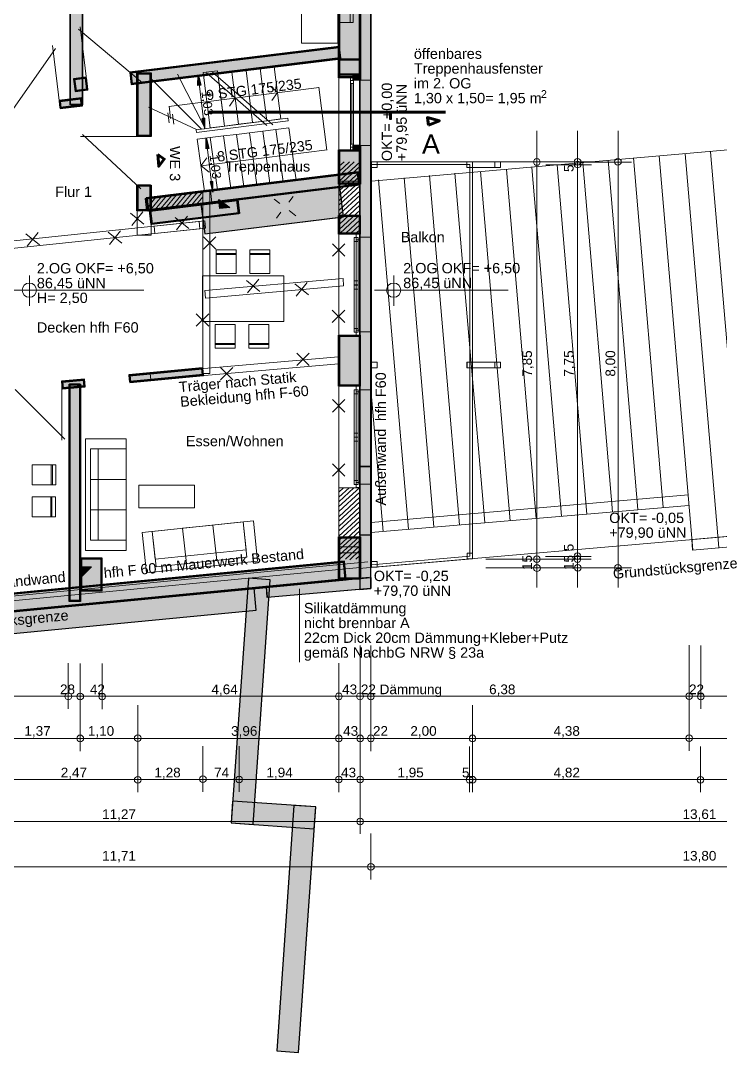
# Model space of a CAD drawing. Header units: millimetres. Extents: x 929 to 41671, y -1551 to 29737.
# Drawn here: x 9437 to 23215, y -1551 to 18776 of the extents above; entities that cross this region are included whole.
import ezdxf

# ---------------------------------------------------------------- set-up
doc = ezdxf.new("R2010")
doc.units = ezdxf.units.MM
doc.header["$LTSCALE"] = 50
doc.linetypes.add('PDF_564-4_176-4_70-6_176-4', pattern=[987.8, 564.4, -176.4, 70.6, -176.4])
for name, color, linetype in [('00_Wand_Bestand', 7, 'Continuous'), ('01_Daemmung_neu', 9, 'Continuous'), ('02_Grundstuecksgrenze', 8, 'Continuous'), ('03_Sanitaer', 5, 'Continuous'), ('05_Linien_stark', 7, 'Continuous'), ('06_Linien_fein', 3, 'Continuous'), ('07_Bemassung', 6, 'Continuous'), ('08_Schnittlinie', 1, 'Continuous'), ('10_Text', 7, 'Continuous')]:
    doc.layers.add(name, color=color, linetype=linetype)
doc.styles.add('PLAN', font='arial.ttf')

msp = doc.modelspace()

# ---------------------------------------------------------------- hatches: boundary and pattern name
at = {"layer": '00_Wand_Bestand'}
for points in [[(15698, 21438), (16128, 21438), (16128, 17701), (15698, 17701)], [(10413, 20540), (10655, 20540), (10655, 17116), (10413, 17116)], [(11586, 17761), (11616, 17516), (15742, 18023), (15712, 18268)], [(15698, 18023), (16128, 18023), (16128, 17651), (15698, 17651)], [(11726, 17745), (12006, 17745), (12006, 16491), (11726, 16491)], [(12932, 17705), (12986, 17505), (12929, 17498)], [(15985, 17703), (16128, 17703), (16128, 17602), (15985, 17602)], [(10481, 17630), (10511, 17380), (10761, 17411), (10730, 17660)], [(10195, 17202), (10214, 17044), (10653, 17098), (10634, 17256)], [(16709, 16995), (16730, 16995), (16730, 16830), (16709, 16830)], [(13062, 16644), (13065, 16851), (13008, 16844)], [(13091, 16458), (13144, 16258), (13087, 16251)], [(15986, 16319), (16129, 16319), (16129, 16219), (15986, 16219)], [(15697, 16230), (16127, 16230), (16127, 15557), (15697, 15557)], [(11907, 15283), (11939, 15027), (16117, 15540), (16086, 15796)], [(11728, 15537), (12008, 15537), (12008, 15030), (11728, 15030)], [(13220, 15397), (13224, 15604), (13167, 15597)], [(13712, 15250), (13746, 14975), (12010, 14762), (11976, 15037)], [(13360, 15074), (13338, 15251), (13553, 15097)], [(15697, 14939), (16126, 14939), (16126, 14571), (15697, 14571)], [(15697, 12576), (16126, 12576), (16126, 11576), (15697, 11576)], [(13035, 11787), (13021, 11937), (11569, 11798), (11584, 11647)], [(10708, 11562), (10693, 11713), (10243, 11670), (10258, 11519)], [(10391, 11616), (10618, 11616), (10618, 7332), (10391, 7332)], [(15698, 8604), (16128, 8604), (16128, 7771), (15698, 7771)], [(10616, 8189), (11037, 8189), (11037, 7535), (10616, 7535)], [(5076, 7091), (5111, 6727), (15848, 7760), (15813, 8125)], [(10638, 8013), (10832, 8013), (10638, 7818)]]:
    msp.add_hatch(color=7, dxfattribs=at).paths.add_polyline_path(points)
at = {"layer": '01_Daemmung_neu'}
for points in [[(16115, 21519), (16331, 21519), (16331, 8636), (16115, 8636)], [(16118, 9991), (16118, 7571), (16331, 7587), (16331, 9991)], [(14276, 7623), (16333, 7803), (16334, 7589), (14294, 7411)]]:
    msp.add_hatch(color=7, dxfattribs=at).paths.add_polyline_path(points)
at = {"layer": '02_Grundstuecksgrenze'}
for points in [[(13922, 7790), (13585, 2970), (14014, 2940), (14351, 7760)], [(14033, 7592), (4944, 6716), (4985, 6289), (14074, 7164)], [(15248, 3284), (13612, 3398), (13583, 2969), (15218, 2855)], [(14818, 3314), (14480, -1521), (14909, -1551), (15247, 3284)]]:
    msp.add_hatch(color=7, dxfattribs=at).paths.add_polyline_path(points)
at = {"layer": '03_Sanitaer', "transparency": 33554559}
msp.add_hatch(color=7, dxfattribs=at).paths.add_polyline_path([(15722, 15502), (12988, 15166), (13061, 14573), (15795, 14909)])

# ---------------------------------------------------------------- linework, layer by layer
at = {"layer": '00_Wand_Bestand'}
for points in [[(15698, 21438), (16128, 21438), (16128, 17701), (15698, 17701)], [(10413, 20540), (10655, 20540), (10655, 17116), (10413, 17116)], [(11586, 17761), (11616, 17516), (15742, 18023), (15712, 18268)], [(15698, 18023), (16128, 18023), (16128, 17651), (15698, 17651)], [(11726, 17745), (12006, 17745), (12006, 16491), (11726, 16491)], [(12932, 17705), (12986, 17505), (12929, 17498)], [(15985, 17703), (16128, 17703), (16128, 17602), (15985, 17602)], [(10481, 17630), (10511, 17380), (10761, 17411), (10730, 17660)], [(10195, 17202), (10214, 17044), (10653, 17098), (10634, 17256)], [(16709, 16995), (16730, 16995), (16730, 16830), (16709, 16830)], [(13062, 16644), (13065, 16851), (13008, 16844)], [(13091, 16458), (13144, 16258), (13087, 16251)], [(15986, 16319), (16129, 16319), (16129, 16219), (15986, 16219)], [(15697, 16230), (16127, 16230), (16127, 15557), (15697, 15557)], [(11907, 15283), (11939, 15027), (16117, 15540), (16086, 15796)], [(11728, 15537), (12008, 15537), (12008, 15030), (11728, 15030)], [(13220, 15397), (13224, 15604), (13167, 15597)], [(13712, 15250), (13746, 14975), (12010, 14762), (11976, 15037)], [(13360, 15074), (13338, 15251), (13553, 15097)], [(15697, 14939), (16126, 14939), (16126, 14571), (15697, 14571)], [(15697, 12576), (16126, 12576), (16126, 11576), (15697, 11576)], [(13035, 11787), (13021, 11937), (11569, 11798), (11584, 11647)], [(10708, 11562), (10693, 11713), (10243, 11670), (10258, 11519)], [(10391, 11616), (10618, 11616), (10618, 7332), (10391, 7332)], [(15698, 8604), (16128, 8604), (16128, 7771), (15698, 7771)], [(10616, 8189), (11037, 8189), (11037, 7535), (10616, 7535)], [(5076, 7091), (5111, 6727), (15848, 7760), (15813, 8125)], [(10638, 8013), (10832, 8013), (10638, 7818)]]:
    msp.add_lwpolyline(points, close=True, dxfattribs=at)
at = {"layer": '01_Daemmung_neu'}
for points in [[(16115, 21519), (16331, 21519), (16331, 8636), (16115, 8636)], [(16118, 9991), (16118, 7571), (16331, 7587), (16331, 9991)], [(14276, 7623), (16333, 7803), (16334, 7589), (14294, 7411)]]:
    msp.add_lwpolyline(points, close=True, dxfattribs=at)
at = {"layer": '02_Grundstuecksgrenze'}
for points in [[(13922, 7790), (13585, 2970), (14014, 2940), (14351, 7760)], [(14033, 7592), (4944, 6716), (4985, 6289), (14074, 7164)], [(15248, 3284), (13612, 3398), (13583, 2969), (15218, 2855)], [(14818, 3314), (14480, -1521), (14909, -1551), (15247, 3284)]]:
    msp.add_lwpolyline(points, close=True, dxfattribs=at)
at = {"layer": '03_Sanitaer'}
msp.add_lwpolyline([(15722, 15502), (12988, 15166), (13061, 14573), (15795, 14909)], close=True, dxfattribs=at)
at = {"layer": '05_Linien_stark', "lineweight": 15}
for p, q in [((12951, 17538), (13039, 16825)), ((13110, 16291), (13197, 15578)), ((9610, 13757), (9610, 13157)), ((16784, 13757), (16784, 13157)), ((9229, 13467), (11861, 13467)), ((16403, 13467), (19036, 13467)), ((16095, 7979), (35873, 9710)), ((19850, 8166), (18596, 8166)), ((20674, 8221), (19774, 8221)), ((20673, 8165), (19774, 8165)), ((4324, 6961), (16272, 8111)), ((5643, 6994), (16118, 8002)), ((19853, 7992), (18599, 7992)), ((20679, 7992), (19780, 7992)), ((21468, 7992), (20569, 7992)), ((3396, 6566), (16303, 7809)), ((14927, 6139), (14927, 7579)), ((16120, 5214), (16120, 6468)), ((22600, 5218), (22600, 6472)), ((22831, 5214), (22831, 6468)), ((10375, 5217), (10375, 6117)), ((10610, 5209), (10610, 6108)), ((11040, 5210), (11040, 6109)), ((15704, 5218), (15704, 6117)), ((15704, 5218), (15704, 6117)), ((11743, 4393), (11743, 5292)), ((11743, 4393), (11743, 5292)), ((16120, 4387), (16120, 5286)), ((18336, 4390), (18336, 5289)), ((18336, 4390), (18336, 5289)), ((18336, 4390), (18336, 5289)), ((18336, 4390), (18336, 5289)), ((22601, 4392), (22601, 5292)), ((10610, 4384), (10610, 5284)), ((15703, 4385), (15703, 5285)), ((11742, 3574), (11742, 4474)), ((11742, 3574), (11742, 4474)), ((13026, 3580), (13026, 4480)), ((13739, 3581), (13739, 4480)), ((15703, 3574), (15703, 4473)), ((16120, 3575), (16120, 4474)), ((18278, 3576), (18278, 4475)), ((18278, 3576), (18278, 4475)), ((18278, 3576), (18278, 4475)), ((18278, 3576), (18278, 4475)), ((18336, 3576), (18336, 4475)), ((18336, 3576), (18336, 4475)), ((18336, 3576), (18336, 4475)), ((18336, 3576), (18336, 4475)), ((22825, 3574), (22825, 4473)), ((16121, 2754), (16121, 3653)), ((16121, 2754), (16121, 3653)), ((16121, 2754), (16121, 3653)), ((16121, 2754), (16121, 3653)), ((16335, 1858), (16335, 2758)), ((16335, 1858), (16335, 2758)), ((16335, 1858), (16335, 2758)), ((16335, 1858), (16335, 2758))]:
    msp.add_line(p, q, dxfattribs=at)
at = {"layer": '05_Linien_stark', "lineweight": 18}
for p, q in [((14429, 15259), (14541, 15172)), ((14804, 15308), (14716, 15196)), ((14561, 14999), (14474, 14887)), ((14726, 15032), (14854, 14931))]:
    msp.add_line(p, q, dxfattribs=at)
at = {"layer": '05_Linien_stark', "lineweight": 50}
for points in [[(15710, 21427), (16117, 21427), (16117, 17712), (15710, 17712)], [(11598, 17751), (11626, 17529), (15730, 18033), (15702, 18255)], [(15709, 18012), (16116, 18012), (16116, 17662), (15709, 17662)], [(11738, 17734), (11995, 17734), (11995, 16503), (11738, 16503)], [(10494, 17620), (10521, 17393), (10748, 17421), (10720, 17647)], [(10208, 17192), (10224, 17057), (10640, 17108), (10624, 17243)], [(15709, 16218), (16116, 16218), (16116, 15568), (15709, 15568)], [(11920, 15273), (11949, 15040), (16105, 15550), (16076, 15784)], [(11740, 15525), (11997, 15525), (11997, 15041), (11740, 15041)], [(13702, 15238), (13733, 14985), (12020, 14774), (11989, 15027)], [(15709, 14927), (16114, 14927), (16114, 14582), (15709, 14582)], [(15709, 12565), (16115, 12565), (16115, 11587), (15709, 11587)], [(13023, 11797), (13011, 11925), (11582, 11787), (11594, 11659)], [(10695, 11573), (10683, 11701), (10255, 11659), (10268, 11532)], [(10402, 11605), (10607, 11605), (10607, 7344), (10402, 7344)], [(15709, 8592), (16116, 8592), (16116, 7782), (15709, 7782)], [(10628, 8177), (11026, 8177), (11026, 7546), (10628, 7546)], [(5088, 7081), (5121, 6739), (15836, 7771), (15803, 8112)]]:
    msp.add_lwpolyline(points, close=True, dxfattribs=at)
at = {"layer": '05_Linien_stark', "lineweight": 18}
for points in [[(16120, 21514), (16327, 21514), (16327, 8641), (16120, 8641)], [(16124, 17605), (16330, 17605), (16330, 16315), (16124, 16315)], [(15702, 16226), (16123, 16226), (16123, 14580), (15702, 14580)], [(15718, 15497), (12993, 15162), (13065, 14578), (15790, 14912)], [(16121, 14508), (16326, 14508), (16326, 12647), (16121, 12647)], [(16121, 11503), (16325, 11503), (16325, 9642), (16121, 9642)], [(16122, 9986), (16122, 7575), (16327, 7592), (16327, 9986)], [(15702, 9573), (16123, 9573), (16123, 8289), (15702, 8289)], [(30211, 9004), (22670, 8345), (22652, 8553), (30193, 9213)], [(14281, 7619), (16328, 7799), (16329, 7593), (14298, 7416)]]:
    msp.add_lwpolyline(points, close=True, dxfattribs=at)
at = {"layer": '05_Linien_stark', "lineweight": 30}
msp.add_lwpolyline([(10420, 20533), (10648, 20533), (10648, 17123), (10420, 17123)], close=True, dxfattribs=at)
at = {"layer": '05_Linien_stark', "lineweight": 20}
for points in [[(15704, 20179), (15988, 20179), (15988, 18740), (15704, 18740)], [(15929, 20178), (15988, 20178), (15988, 18741), (15929, 18741)], [(15703, 17657), (16123, 17657), (16123, 16225), (15703, 16225)], [(15931, 17656), (15990, 17656), (15990, 16225), (15931, 16225)], [(15931, 17593), (15990, 17593), (15990, 16285), (15931, 16285)], [(15931, 17536), (15990, 17536), (15990, 16341), (15931, 16341)], [(16345, 15991), (16345, 8001), (18335, 8173), (18335, 15991)], [(16345, 15942), (16345, 8053), (18285, 8223), (18285, 15942)], [(18225, 15991), (18884, 15991), (18884, 15882), (18225, 15882)], [(13176, 15432), (11886, 15274), (11916, 15033), (13205, 15191)], [(16006, 14500), (16081, 14500), (16081, 13570), (16006, 13570)], [(16046, 14570), (16121, 14570), (16121, 12677), (16046, 12677)], [(16046, 14460), (16121, 14460), (16121, 12580), (16046, 12580)], [(16007, 14423), (16082, 14423), (16082, 13650), (16007, 13650)], [(16006, 13567), (16081, 13567), (16081, 12636), (16006, 12636)], [(16007, 13488), (16082, 13488), (16082, 12713), (16007, 12713)], [(18225, 12047), (18886, 12047), (18886, 11938), (18225, 11938)], [(16006, 11502), (16081, 11502), (16081, 10571), (16006, 10571)], [(16006, 11424), (16081, 11424), (16081, 10651), (16006, 10651)], [(16045, 11571), (16120, 11571), (16120, 9678), (16045, 9678)], [(16045, 11461), (16120, 11461), (16120, 9581), (16045, 9581)], [(16006, 10568), (16081, 10568), (16081, 9637), (16006, 9637)], [(16006, 10489), (16081, 10489), (16081, 9715), (16006, 9715)]]:
    msp.add_lwpolyline(points, close=True, dxfattribs=at)
at = {"layer": '05_Linien_stark', "lineweight": 211}
for points in [[(17468, 16717), (17448, 16867), (17683, 16802)], [(12139, 16139), (12264, 16048), (12156, 15906)]]:
    msp.add_lwpolyline(points, close=True, dxfattribs=at)
at = {"layer": '05_Linien_stark', "lineweight": 15}
for points in [[(11732, 15533), (12005, 15533), (12005, 14549), (11732, 14549)], [(15700, 15610), (16120, 15610), (16120, 8412), (15700, 8412)], [(13026, 15413), (13165, 15413), (13165, 11825), (13026, 11825)], [(9131, 14272), (9115, 14416), (13063, 14831), (13078, 14687)], [(12952, 14819), (12968, 14675), (12081, 14582), (12066, 14726)], [(13061, 13457), (13074, 13311), (15797, 13550), (15785, 13695)], [(11990, 11830), (15697, 12155), (15697, 12015), (12002, 11692)], [(11763, 9622), (12862, 9622), (12862, 9177), (11763, 9177)]]:
    msp.add_lwpolyline(points, close=True, dxfattribs=at)
at = {"layer": '05_Linien_stark', "lineweight": 18}
for centre in [(9608, 13465), (16782, 13465)]:
    msp.add_circle(centre, 140, dxfattribs=at)
at = {"layer": '06_Linien_fein', "lineweight": 9}
for p, q in [((10576, 18606), (11835, 17551)), ((10608, 18651), (10761, 17407)), ((9285, 17025), (10126, 18226)), ((10065, 18288), (10218, 17044)), ((12523, 17721), (13069, 16651)), ((13097, 17748), (14288, 16710)), ((13214, 17762), (14404, 16724)), ((12020, 17614), (12993, 16641)), ((14499, 17361), (14350, 17486)), ((15960, 17534), (15960, 16345)), ((12355, 17086), (15314, 17460)), ((14497, 17359), (14384, 17200)), ((15311, 17464), (15468, 16221)), ((12362, 17088), (12391, 16848)), ((13548, 17092), (13659, 17253)), ((11955, 17072), (12898, 16632)), ((12334, 16961), (12359, 16760)), ((12427, 16935), (12452, 16734)), ((12008, 16494), (10618, 16494)), ((10656, 16533), (11806, 15460)), ((12985, 15912), (13105, 16072)), ((12990, 15917), (15472, 16230)), ((22090, 9187), (21503, 16071)), ((22671, 8349), (22008, 16115)), ((23183, 8393), (22521, 16152)), ((23684, 8438), (23022, 16193)), ((12989, 15914), (13149, 15790)), ((16121, 15997), (15706, 15615)), ((16006, 15992), (15708, 15717)), ((15914, 15994), (15710, 15806)), ((15805, 15995), (15711, 15908)), ((16126, 15908), (15711, 15526)), ((20090, 9010), (19504, 15884)), ((20588, 9054), (20001, 15935)), ((21091, 9100), (20505, 15979)), ((21593, 9144), (21006, 16024)), ((16125, 15806), (15710, 15424)), ((16126, 15717), (15711, 15335)), ((17576, 8801), (16989, 15679)), ((18077, 8844), (17490, 15724)), ((18575, 8888), (17988, 15771)), ((19078, 8919), (18491, 15806)), ((19589, 8967), (19003, 15843)), ((16125, 15615), (15710, 15233)), ((16126, 15526), (15711, 15144)), ((17073, 8755), (16486, 15636)), ((12102, 15295), (11893, 15043)), ((12212, 15312), (11995, 15050)), ((12308, 15324), (12084, 15053)), ((12411, 15332), (12190, 15065)), ((12507, 15344), (12291, 15083)), ((12612, 15355), (12392, 15090)), ((12711, 15370), (12491, 15105)), ((12817, 15382), (12599, 15119)), ((12919, 15397), (12696, 15128)), ((13025, 15409), (12806, 15145)), ((13024, 15307), (12899, 15156)), ((16125, 15424), (15710, 15042)), ((16126, 15335), (15711, 14953)), ((16125, 15233), (15710, 14852)), ((16125, 15042), (15710, 14661)), ((16126, 15144), (15711, 14762)), ((16126, 14953), (15720, 14580)), ((16125, 14852), (15838, 14588)), ((16126, 14762), (15924, 14577)), ((16125, 14661), (16046, 14588)), ((16044, 13648), (16044, 14426)), ((16044, 12710), (16044, 13490)), ((10251, 11662), (10251, 10507)), ((16575, 8710), (16329, 11596)), ((9328, 11511), (10307, 10532)), ((16044, 10649), (16044, 11427)), ((16044, 9711), (16044, 10491)), ((16114, 9576), (15698, 9194)), ((15998, 9570), (15700, 9296)), ((15906, 9573), (15702, 9385)), ((15797, 9573), (15703, 9487)), ((16117, 9385), (15702, 9003)), ((16118, 9487), (15703, 9105)), ((16339, 8888), (22579, 9434)), ((16117, 9194), (15702, 8812)), ((16118, 9296), (15703, 8914)), ((16332, 8689), (22595, 9223)), ((16117, 9003), (15702, 8621)), ((16118, 9105), (15703, 8723)), ((16117, 8812), (15702, 8430)), ((16118, 8914), (15703, 8532)), ((16117, 8621), (15702, 8239)), ((16118, 8723), (15703, 8341)), ((16118, 8532), (15712, 8158)), ((16117, 8430), (15831, 8167)), ((16118, 8341), (15916, 8155)), ((16117, 8239), (16038, 8167))]:
    msp.add_line(p, q, dxfattribs=at)
at = {"layer": '06_Linien_fein', "lineweight": 5}
for p, q in [((11866, 14766), (11598, 14983)), ((11866, 14766), (11598, 14983)), ((11624, 14740), (11841, 15008)), ((11624, 14740), (11841, 15008)), ((12749, 14680), (12481, 14898)), ((12749, 14680), (12481, 14898)), ((12507, 14655), (12724, 14923)), ((12507, 14655), (12724, 14923)), ((11186, 14367), (11404, 14636)), ((11186, 14367), (11404, 14636)), ((9807, 14361), (9539, 14578)), ((9807, 14361), (9539, 14578)), ((9564, 14335), (9782, 14604)), ((9564, 14335), (9782, 14604)), ((11429, 14393), (11161, 14610)), ((11429, 14393), (11161, 14610)), ((13036, 14272), (13280, 14516)), ((13280, 14272), (13036, 14516)), ((13036, 14272), (13280, 14516)), ((13280, 14272), (13036, 14516)), ((15577, 14135), (15821, 14379)), ((15821, 14135), (15577, 14379)), ((15577, 14135), (15821, 14379)), ((15821, 14135), (15577, 14379)), ((14150, 13438), (13882, 13655)), ((14150, 13438), (13882, 13655)), ((13907, 13412), (14125, 13680)), ((13907, 13412), (14125, 13680)), ((15105, 13371), (14837, 13588)), ((15105, 13371), (14837, 13588)), ((14862, 13345), (15080, 13614)), ((14862, 13345), (15080, 13614)), ((15574, 12828), (15818, 13072)), ((15818, 12828), (15574, 13072)), ((15574, 12828), (15818, 13072)), ((15818, 12828), (15574, 13072)), ((12895, 12753), (13140, 12997)), ((13140, 12753), (12895, 12997)), ((12895, 12753), (13140, 12997)), ((13140, 12753), (12895, 12997)), ((14875, 11980), (15119, 12224)), ((15119, 11980), (14875, 12224)), ((14875, 11980), (15119, 12224)), ((15119, 11980), (14875, 12224)), ((13373, 11697), (13618, 11941)), ((13618, 11697), (13373, 11941)), ((13373, 11697), (13618, 11941)), ((13618, 11697), (13373, 11941)), ((15576, 11064), (15820, 11309)), ((15820, 11064), (15576, 11309)), ((15576, 11064), (15820, 11309)), ((15820, 11064), (15576, 11309)), ((15575, 9800), (15819, 10044)), ((15819, 9800), (15575, 10044)), ((15575, 9800), (15819, 10044)), ((15819, 9800), (15575, 10044))]:
    msp.add_line(p, q, dxfattribs=at)
at = {"layer": '06_Linien_fein', "lineweight": 9}
for points in [[(14966, 19724), (15681, 19724), (15681, 18333), (14966, 18333)], [(13170, 16663), (13033, 17751), (13311, 17786), (13449, 16698)], [(13449, 16698), (13319, 17725), (13597, 17760), (13727, 16733)], [(13727, 16733), (13597, 17760), (13876, 17795), (14005, 16768)], [(14005, 16768), (13876, 17795), (14154, 17830), (14284, 16803)], [(14284, 16803), (14154, 17830), (14432, 17866), (14562, 16838)], [(12898, 16575), (12892, 16627), (14696, 16855), (14703, 16803)], [(13171, 16471), (13315, 15444), (13057, 15413), (12913, 16440)], [(13429, 16503), (13573, 15476), (13315, 15445), (13171, 16471)], [(13687, 16534), (13831, 15508), (13573, 15476), (13429, 16503)], [(13945, 16566), (14089, 15540), (13831, 15508), (13687, 16534)], [(14203, 16598), (14347, 15572), (14089, 15540), (13945, 16566)], [(14461, 16630), (14605, 15604), (14347, 15572), (14203, 16598)], [(14719, 16662), (14863, 15635), (14605, 15603), (14461, 16630)], [(13289, 14257), (13682, 14257), (13682, 14166), (13289, 14166)], [(13950, 14257), (14344, 14257), (14344, 14166), (13950, 14166)], [(13289, 14186), (13682, 14186), (13682, 13792), (13289, 13792)], [(13950, 14186), (14344, 14186), (14344, 13792), (13950, 13792)], [(13020, 13745), (14620, 13745), (14620, 12848), (13020, 12848)], [(13267, 12790), (13660, 12790), (13660, 12397), (13267, 12397)], [(13928, 12790), (14322, 12790), (14322, 12397), (13928, 12397)], [(13267, 12417), (13660, 12417), (13660, 12325), (13267, 12325)], [(13928, 12417), (14322, 12417), (14322, 12325), (13928, 12325)], [(10712, 10537), (11512, 10537), (11512, 8337), (10712, 8337)], [(10812, 10337), (11512, 10337), (11512, 8537), (10812, 8537)], [(10962, 10337), (11512, 10337), (11512, 8537), (10962, 8537)], [(9667, 10022), (10061, 10022), (10061, 9629), (9667, 9629)], [(10041, 10022), (10133, 10022), (10133, 9629), (10041, 9629)], [(10812, 9737), (11512, 9737), (11512, 9137), (10812, 9137)], [(9661, 9394), (10054, 9394), (10054, 9000), (9661, 9000)], [(10034, 9394), (10126, 9394), (10126, 9000), (10034, 9000)], [(14019, 8920), (14103, 8125), (11915, 7895), (11832, 8690)], [(13821, 8899), (13894, 8203), (12104, 8015), (12030, 8711)], [(13821, 8899), (13878, 8352), (12088, 8164), (12030, 8711)], [(13224, 8837), (13297, 8141), (12700, 8078), (12627, 8774)]]:
    msp.add_lwpolyline(points, close=True, dxfattribs=at)
at = {"layer": '07_Bemassung', "lineweight": 9}
msp.add_line((16345, 15615), (29537, 16770), dxfattribs=at)
at = {"layer": '07_Bemassung', "lineweight": 15}
for p, q in [((19603, 7608), (19603, 16605)), ((20403, 7608), (20403, 16605)), ((21203, 7608), (21203, 16605)), ((19849, 15991), (18595, 15991)), ((20675, 15992), (19776, 15992)), ((20676, 15937), (19777, 15937)), ((21469, 15990), (20570, 15990)), ((16333, 5212), (16333, 6466)), ((16334, 4384), (16334, 5638)), ((4384, 5464), (30386, 5464)), ((4363, 4635), (30336, 4635)), ((4360, 3823), (30087, 3823)), ((4436, 2998), (30888, 2998)), ((4436, 2105), (30888, 2105))]:
    msp.add_line(p, q, dxfattribs=at)
at = {"layer": '07_Bemassung', "lineweight": 50}
for points in [[(15997, 17691), (16117, 17691), (16117, 17614), (15997, 17614)], [(15997, 16308), (16117, 16308), (16117, 16230), (15997, 16230)]]:
    msp.add_lwpolyline(points, close=True, dxfattribs=at)
at = {"layer": '07_Bemassung', "lineweight": 20}
for points in [[(16345, 15991), (16455, 15991), (16455, 15881), (16345, 15881)], [(16345, 15991), (16455, 15991), (16455, 15881), (16345, 15881)], [(18225, 15991), (18335, 15991), (18335, 15882), (18225, 15882)], [(18775, 15991), (18885, 15991), (18885, 15882), (18775, 15882)], [(16345, 12046), (16455, 12046), (16455, 11937), (16345, 11937)], [(16345, 12046), (16455, 12046), (16455, 11937), (16345, 11937)], [(18226, 12047), (18335, 12047), (18335, 11938), (18226, 11938)], [(18227, 12048), (18336, 12048), (18336, 11938), (18227, 11938)], [(18776, 12047), (18886, 12047), (18886, 11937), (18776, 11937)], [(18227, 8282), (18337, 8282), (18337, 8173), (18227, 8173)], [(16346, 8120), (16456, 8120), (16456, 8010), (16346, 8010)]]:
    msp.add_lwpolyline(points, close=True, dxfattribs=at)
at = {"layer": '07_Bemassung', "lineweight": 18}
for centre in [(20405, 15995), (21199, 15994), (19601, 15991), (20406, 15940), (19602, 8165), (20404, 8224), (20403, 8169), (19605, 7991), (20409, 7995), (21199, 7995), (10376, 5463), (10611, 5459), (11042, 5460), (15704, 5463), (16120, 5463), (16333, 5460), (22600, 5467), (22831, 5462), (10611, 4635), (11742, 4638), (15702, 4635), (16121, 4635), (16334, 4636), (18336, 4635), (18336, 4635), (22601, 4638), (11742, 3820), (13027, 3830), (13740, 3826), (15703, 3824), (16121, 3824), (18278, 3821), (18278, 3821), (18337, 3821), (18337, 3821), (22825, 3820), (16121, 2999), (16121, 2999), (16335, 2104), (16335, 2104)]:
    msp.add_circle(centre, 65.8, dxfattribs=at)
at = {"layer": '08_Schnittlinie', "linetype": 'PDF_564-4_176-4_70-6_176-4', "lineweight": 70}
msp.add_line((17804, 16975), (13138, 16975), dxfattribs=at)

# ---------------------------------------------------------------- texts
at = {"layer": '07_Bemassung', "style": 'PLAN'}
for s, height, p in [('5', 190, (20325, 15793)), ('7,85', 190.5, (19505, 11762)), ('7,75', 190.5, (20325, 11762)), ('8,00', 190.5, (21145, 11762)), ('15', 190.5, (19505, 7952))]:
    msp.add_text(s, height=height, rotation=90, dxfattribs=at).set_placement(p)
for s, height, p in [('28', 190.5, (10212, 5506)), ('42', 190.5, (10801, 5506)), ('4,64', 190.5, (13194, 5506)), ('6,38', 190.5, (18662, 5506)), ('22', 190.5, (22598, 5506)), ('1,37', 190.5, (9511, 4686)), ('1,10', 190.5, (10761, 4686)), ('3,96', 190.5, (13581, 4686)), ('43', 190.5, (15787, 4686)), ('22', 190.5, (16375, 4686)), ('2,00', 190.5, (17111, 4686)), ('4,38', 190.5, (19931, 4686)), ('2,47', 190.5, (10227, 3867)), ('1,28', 190.5, (12071, 3867)), ('74', 190.5, (13247, 3867)), ('1,94', 190.5, (14277, 3867)), ('43', 190.5, (15747, 3867)), ('1,95', 190.5, (16857, 3867)), ('5', 190, (18127, 3867)), ('4,82', 190.5, (19932, 3867)), ('11,27', 190.5, (11041, 3047)), ('13,61', 190.5, (22471, 3047)), ('11,71', 190.5, (11041, 2227)), ('13,80', 190.5, (22471, 2227))]:
    msp.add_text(s, height=height, dxfattribs=at).set_placement(p)
at = {"layer": '10_Text', "style": 'PLAN'}
for s, height, p in [('öffenbares', 203.2, (17180, 18023)), ('Treppenhausfenster', 203.2, (17180, 17731)), ('im 2. OG', 203.2, (17180, 17440)), ('1,30 x 1,50= 1,95 m', 203.2, (17180, 17148)), ('2', 152, (19682, 17254)), ('A', 381, (17339, 16152)), ('Treppenhaus', 203.2, (13466, 15802)), ('Flur 1', 203.2, (10117, 15302)), ('Balkon', 203.2, (16920, 14410)), ('2.OG OKF= +6,50', 203.2, (9756, 13796)), ('2.OG OKF= +6,50', 203.2, (16970, 13798)), ('86,45 üNN', 203.2, (9756, 13504)), ('86,45 üNN', 203.2, (16970, 13506)), ('H= 2,50', 203.2, (9756, 13213)), ('Decken hfh F60', 203.2, (9756, 12630)), ('Essen/Wohnen', 203.2, (12690, 10391)), ('OKT= -0,05', 203.2, (21026, 8878)), ('+79,90 üNN', 203.2, (21026, 8587)), ('OKT= -0,25', 203.2, (16391, 7734)), ('+79,70 üNN', 203.2, (16391, 7443)), ('Silikatdämmung', 203.2, (15015, 7100)), ('nicht brennbar A', 203.2, (15015, 6808)), ('22cm Dick 20cm Dämmung+Kleber+Putz', 203.2, (15015, 6517)), ('gemäß NachbG NRW § 23a', 203.2, (15015, 6225)), ('43 22 Dämmung', 190.5, (15767, 5506))]:
    msp.add_text(s, height=height, dxfattribs=at).set_placement(p)
for s, height, rotation, p in [('9 STG 175/235', 199.66, 7.2, (13103, 17204)), ('OKT= +0,00', 203.2, 90, (16750, 16006)), ('+79,95 üNN', 203.2, 90, (17041, 16006)), ('1,03', 177.8, 277, (12997, 17375)), ('WE 3', 203.2, 270, (12375, 16306)), ('8 STG 175/235', 199.66, 7.2, (13320, 15995)), ('1,03', 177.8, 277, (13156, 16128)), ('Träger nach Statik', 203.2, 5, (12562, 11455)), ('hfh F60', 203.2, 90, (16629, 10885)), ('Bekleidung hfh F-60', 203.2, 5, (12587, 11165)), ('Außenwand', 203.2, 90, (16629, 9222)), ('hfh F 60 m Mauerwerk Bestand', 203.2, 5.5, (11083, 7792)), ('15 5', 190.5, 90, (20325, 7952)), ('Grundstücksgrenze', 203.2, 5, (21110, 7777)), ('Gebäudeabschlusswand Brandwand', 203.2, 5.5, (5727, 7277)), ('Grundstücksgrenze', 203.2, 5.5, (7938, 6729))]:
    msp.add_text(s, height=height, rotation=rotation, dxfattribs=at).set_placement(p)

doc.saveas('drawing.dxf')
